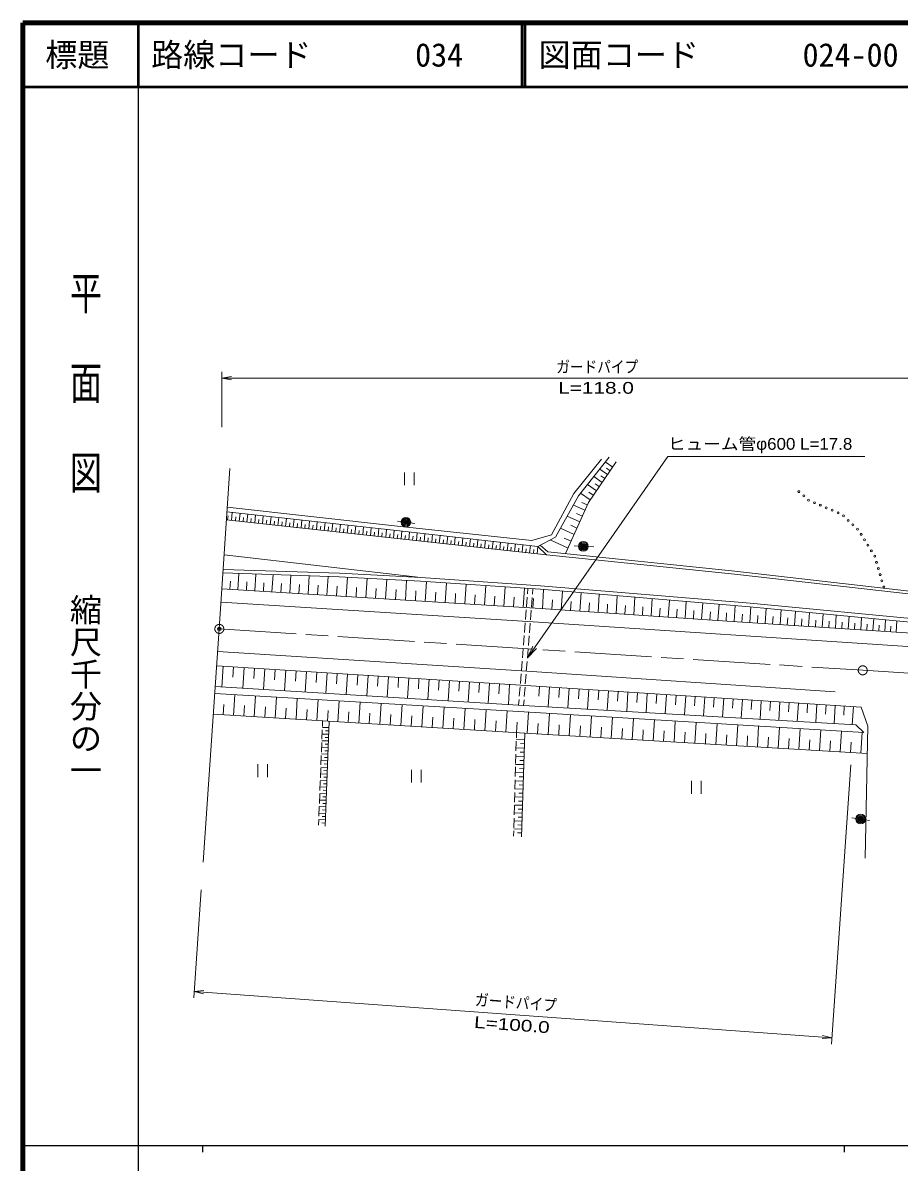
# Model space of a CAD drawing. Units: millimetres, scale not verified. Extents: x 40000 to 680000, y 20000 to 380000.
# Drawn here: x 40000 to 176579, y 202409 to 380000 of the extents above; entities that cross this region are included whole.
import ezdxf
from ezdxf.enums import TextEntityAlignment as Align

# ---------------------------------------------------------------- set-up
doc = ezdxf.new("R2010")
doc.units = ezdxf.units.MM
doc.header["$LTSCALE"] = 1000
doc.header["$PDMODE"] = 32
doc.header["$PDSIZE"] = 500
doc.linetypes.add('CHAIN', pattern=[18.5, 12, -1.5, 3.5, -1.5])
for name, color, linetype, lineweight in [('M-BMK', 2, 'CHAIN', 13), ('M-BMK-OTRS', 5, 'Continuous', 13), ('M-STR-HTXT', 7, 'Continuous', 13), ('M-TTL', 2, 'Continuous', 140), ('M-TTL-BAND', 7, 'Continuous', 25), ('M-TTL-LINE', 7, 'Continuous', 50), ('M-WORK', 1, 'Continuous', 13)]:
    doc.layers.add(name, color=color, linetype=linetype, lineweight=lineweight)
doc.layers.add('M-OTRS', color=6, linetype='Continuous')
doc.layers.add('M-TTL-TXT', color=7, linetype='Continuous')
doc.styles.add('@ＭＳ ゴシック', font='')
doc.styles.add('ＭＳ ゴシック', font='')
doc.styles.add('ＭＳ Ｐゴシック', font='')
doc.styles.get('@ＭＳ ゴシック').set_extended_font_data('@MS Gothic')
doc.styles.get('ＭＳ ゴシック').set_extended_font_data('MS Gothic')
doc.styles.get('ＭＳ Ｐゴシック').set_extended_font_data('MS PGothic')

# ---------------------------------------------------------------- blocks, each defined once
blk = doc.blocks.new('open_arrow')
at = {"color": 0, "linetype": 'Continuous', "lineweight": -2}
blk.add_lwpolyline([(7.5, 1.25), (0, 0), (7.5, -1.25)], dxfattribs=at)

msp = doc.modelspace()

# ---------------------------------------------------------------- linework, layer by layer
at = {"layer": 'M-BMK'}
msp.add_line((70628, 285530), (170898, 279076), dxfattribs=at)
msp.add_lwpolyline([(170898, 279076), (256607, 273648), (270664, 272760)], dxfattribs=at)
for centre in [(70628, 285530), (170898, 279076)]:
    msp.add_circle(centre, 700, dxfattribs=at)
at = {"layer": 'M-BMK-OTRS'}
for p, q in [((70628, 285530), (72260, 310532)), ((68104, 249179), (70628, 285530))]:
    msp.add_line(p, q, dxfattribs=at)
at = {"layer": 'M-OTRS'}
msp.add_point((70628, 285530), dxfattribs=at)
at = {"layer": 'M-STR-HTXT'}
for p, q in [((71037, 316991), (71037, 325608)), ((71037, 324608), (187987, 324608)), ((169039, 264321), (166018, 220822)), ((67803, 244849), (66635, 228019)), ((66704, 229017), (166088, 221819))]:
    msp.add_line(p, q, dxfattribs=at)
msp.add_lwpolyline([(118633, 281010), (140535, 312404), (171200, 312404)], dxfattribs=at)
at = {"layer": 'M-TTL'}
for p, q in [((40000, 380000), (40000, 20000)), ((680000, 380000), (40000, 380000))]:
    msp.add_line(p, q, dxfattribs=at)
at = {"layer": 'M-TTL-BAND'}
for p, q in [((58000, 370000), (58000, 20000)), ((40000, 205000), (579000, 205000)), ((68000, 205000), (68000, 204000)), ((168000, 205000), (168000, 204000))]:
    msp.add_line(p, q, dxfattribs=at)
at = {"layer": 'M-TTL-LINE'}
for p, q in [((58000, 380000), (58000, 370000)), ((117750, 380000), (117750, 370000)), ((118250, 380000), (118250, 370000)), ((40000, 370000), (680000, 370000))]:
    msp.add_line(p, q, dxfattribs=at)
at = {"layer": 'M-WORK'}
for p, q in [((131925, 310759), (130772, 311550)), ((99466, 309920), (99466, 307920)), ((100966, 307920), (100966, 309920)), ((130288, 308373), (128972, 309277)), ((131134, 309605), (129902, 310451)), ((130711, 308989), (130095, 309412)), ((131530, 310182), (130953, 310578)), ((129385, 307056), (127978, 308022)), ((129837, 307715), (129178, 308167)), ((128419, 305649), (126916, 306681)), ((128902, 306353), (128198, 306836)), ((127600, 304027), (125798, 304829)), ((127971, 304860), (127138, 305231)), ((71739, 302551), (121621, 297074)), ((71918, 302532), (71985, 303135)), ((72522, 302465), (72654, 303672)), ((73125, 302399), (73191, 303002)), ((73728, 302333), (73861, 303539)), ((74331, 302267), (74397, 302870)), ((74934, 302201), (75067, 303407)), ((75537, 302134), (75603, 302737)), ((76140, 302068), (76272, 303274)), ((76742, 302002), (76808, 302605)), ((77345, 301936), (77477, 303141)), ((77947, 301870), (78013, 302472)), ((78549, 301804), (78682, 303008)), ((79151, 301737), (79217, 302340)), ((79753, 301671), (79886, 302875)), ((80355, 301605), (80421, 302207)), ((80957, 301539), (81089, 302743)), ((81559, 301473), (81625, 302075)), ((82160, 301407), (82292, 302610)), ((82762, 301341), (82828, 301942)), ((83363, 301275), (83495, 302478)), ((84565, 301143), (84697, 302345)), ((85767, 301011), (85899, 302213)), ((86968, 300879), (87100, 302080)), ((88169, 300747), (88301, 301948)), ((126798, 302225), (124839, 303097)), ((127199, 303126), (126298, 303527)), ((83964, 301209), (84030, 301810)), ((85166, 301077), (85232, 301678)), ((86368, 300945), (86434, 301546)), ((87569, 300813), (87635, 301414)), ((88769, 300681), (88835, 301282)), ((89370, 300615), (89501, 301816)), ((89970, 300550), (90035, 301150)), ((90570, 300484), (90701, 301684)), ((91169, 300418), (91235, 301018)), ((91769, 300352), (91901, 301551)), ((92369, 300286), (92434, 300886)), ((92968, 300220), (93100, 301419)), ((93567, 300154), (93633, 300754)), ((94167, 300089), (94298, 301287)), ((94766, 300023), (94831, 300622)), ((95365, 299957), (95496, 301155)), ((95964, 299891), (96029, 300490)), ((96562, 299826), (96694, 301023)), ((97161, 299760), (97227, 300358)), ((97760, 299694), (97891, 300891)), ((98358, 299628), (98423, 300227)), ((98956, 299563), (99087, 300759)), ((100150, 299432), (100281, 300626)), ((101342, 299301), (101473, 300493)), ((102532, 299170), (102663, 300360)), ((103720, 299040), (103850, 300228)), ((125926, 300266), (123797, 301214)), ((126362, 301246), (125383, 301682)), ((99553, 299497), (99618, 300094)), ((100746, 299366), (100811, 299962)), ((101937, 299235), (102002, 299830)), ((103126, 299105), (103191, 299699)), ((104313, 298974), (104378, 299567)), ((104906, 298909), (105036, 300095)), ((105498, 298844), (105563, 299436)), ((106090, 298779), (106220, 299963)), ((106680, 298715), (106745, 299305)), ((107271, 298650), (107401, 299831)), ((107861, 298585), (107926, 299175)), ((108451, 298520), (108580, 299700)), ((109040, 298455), (109104, 299044)), ((109628, 298391), (109758, 299568)), ((110216, 298326), (110281, 298914)), ((110804, 298262), (110933, 299437)), ((111391, 298197), (111455, 298784)), ((111977, 298133), (112106, 299306)), ((112563, 298069), (112627, 298654)), ((113149, 298004), (113277, 299176)), ((113733, 297940), (113798, 298525)), ((114318, 297876), (114447, 299045)), ((114902, 297812), (114966, 298395)), ((115485, 297748), (115614, 298915)), ((116651, 297620), (116779, 298785)), ((117820, 297491), (117948, 298654)), ((118987, 297363), (119115, 298524)), ((120153, 297235), (120277, 298369)), ((124978, 298137), (122168, 299388)), ((125452, 299202), (124387, 299676)), ((71382, 297076), (102012, 293537)), ((116068, 297684), (116132, 298266)), ((117235, 297555), (117300, 298140)), ((118404, 297427), (118468, 298011)), ((119570, 297299), (119634, 297882)), ((73534, 291635), (73692, 294164)), ((76141, 291472), (76304, 294080)), ((78830, 291304), (78998, 293992)), ((81601, 291131), (81774, 293903)), ((84458, 290953), (84637, 293810)), ((87404, 290769), (87588, 293714)), ((90413, 290581), (90601, 293590)), ((93452, 290391), (93642, 293429)), ((96520, 290199), (96711, 293267)), ((99617, 290006), (99811, 293103)), ((72269, 291714), (72348, 292979)), ((74838, 291554), (74919, 292857)), ((77486, 291388), (77569, 292732)), ((80215, 291218), (80302, 292603)), ((83030, 291042), (83119, 292470)), ((85931, 290861), (86023, 292333)), ((88909, 290675), (89003, 292179)), ((91933, 290486), (92027, 292005)), ((94986, 290295), (95082, 291829)), ((98068, 290102), (98165, 291651)), ((101173, 289908), (101270, 291464)), ((102729, 289811), (102923, 292923)), ((104275, 289715), (104371, 291261)), ((105821, 289618), (106014, 292710)), ((108892, 289426), (109084, 292498)), ((111944, 289236), (112134, 292287)), ((114975, 289046), (115165, 292078)), ((117987, 288858), (118175, 291870)), ((118654, 290972), (118723, 291832)), ((119426, 290922), (119495, 291779)), ((120973, 288670), (121172, 291656)), ((123911, 288475), (124107, 291413)), ((107356, 289522), (107452, 291058)), ((110418, 289331), (110513, 290857)), ((113459, 289141), (113554, 290657)), ((116481, 288952), (116575, 290458)), ((118494, 288978), (118614, 290474)), ((119267, 288928), (119387, 290423)), ((119480, 288765), (119574, 290258)), ((122442, 288573), (122540, 290042)), ((125357, 288379), (125453, 289824)), ((126802, 288283), (126995, 291174)), ((128225, 288188), (128320, 289610)), ((129648, 288093), (129837, 290938)), ((132448, 287907), (132634, 290707)), ((135203, 287724), (135386, 290479)), ((137914, 287543), (138095, 290255)), ((140583, 287366), (140760, 290034)), ((143209, 287191), (143383, 289817)), ((145793, 287019), (145965, 289603)), ((118334, 286985), (118454, 288480)), ((119107, 286935), (119227, 288430)), ((131048, 288000), (131141, 289400)), ((133825, 287815), (133917, 289193)), ((136559, 287633), (136649, 288989)), ((139249, 287454), (139337, 288788)), ((141896, 287278), (141983, 288591)), ((144501, 287105), (144587, 288397)), ((147064, 286934), (147149, 288206)), ((148336, 286850), (148505, 289393)), ((149587, 286766), (149670, 288018)), ((150838, 286683), (151003, 289186)), ((152068, 286602), (152149, 287832)), ((153298, 286521), (153460, 288980)), ((155687, 286363), (155844, 288752)), ((158007, 286210), (158160, 288530)), ((160260, 286061), (160409, 288314)), ((162449, 285916), (162593, 288105)), ((164574, 285776), (164715, 287902)), ((166639, 285640), (166775, 287704)), ((118175, 284991), (118295, 286486)), ((118948, 284941), (119067, 286436)), ((154492, 286442), (154571, 287636)), ((156847, 286286), (156923, 287446)), ((159133, 286135), (159208, 287262)), ((161354, 285989), (161427, 287083)), ((163512, 285846), (163582, 286909)), ((165607, 285708), (165675, 286740)), ((167642, 285573), (167708, 286576)), ((168644, 285507), (168777, 287512)), ((169618, 285443), (169682, 286417)), ((170592, 285379), (170720, 287326)), ((171538, 285316), (171600, 286262)), ((172483, 285254), (172608, 287145)), ((173402, 285193), (173463, 286112)), ((174320, 285132), (174442, 286969)), ((175213, 285073), (175272, 285966)), ((176105, 285014), (176223, 286799)), ((118015, 282997), (118135, 284493)), ((118788, 282947), (118908, 284443)), ((117856, 281004), (117975, 282499)), ((118628, 280954), (118748, 282449)), ((71228, 279724), (71020, 276467)), ((72856, 279620), (72752, 277991)), ((74485, 279516), (74278, 276269)), ((76108, 279412), (76005, 277789)), ((77732, 279308), (77525, 276072)), ((79350, 279205), (79246, 277587)), ((80968, 279102), (80762, 275876)), ((82580, 278999), (82477, 277386)), ((84193, 278896), (83988, 275681)), ((117696, 279010), (117816, 280505)), ((118469, 278960), (118589, 280455)), ((85800, 278793), (85698, 277185)), ((87408, 278690), (87203, 275486)), ((89010, 278588), (88907, 276986)), ((90612, 278485), (90408, 275292)), ((92209, 278383), (92107, 276787)), ((93805, 278281), (93602, 275098)), ((95397, 278180), (95295, 276588)), ((96989, 278078), (96786, 274905)), ((98575, 277977), (98473, 276390)), ((100161, 277875), (99959, 274713)), ((101742, 277774), (101641, 276193)), ((103323, 277673), (103122, 274521)), ((104899, 277572), (104798, 275997)), ((106475, 277472), (106274, 274330)), ((108046, 277371), (107945, 275801)), ((109616, 277271), (109416, 274140)), ((111182, 277171), (111082, 275605)), ((112747, 277071), (112548, 273950)), ((117536, 277017), (117656, 278512)), ((118309, 276966), (118429, 278462)), ((72831, 272053), (73030, 275295)), ((114308, 276971), (114208, 275411)), ((115868, 276872), (115669, 273761)), ((117377, 275023), (117496, 276518)), ((118150, 274973), (118269, 276468)), ((120528, 276572), (120428, 275023)), ((122077, 276473), (121878, 273391)), ((123618, 276373), (123518, 274832)), ((125159, 276274), (124961, 273208)), ((126691, 276175), (126592, 274642)), ((128224, 276076), (128027, 273027)), ((129748, 275978), (129650, 274453)), ((131273, 275879), (131077, 272847)), ((132789, 275782), (132691, 274265)), ((134305, 275684), (134111, 272668)), ((135813, 275586), (135716, 274078)), ((137321, 275489), (137128, 272489)), ((138821, 275392), (138724, 273893)), ((140321, 275296), (140129, 272312)), ((71210, 272152), (71309, 273773)), ((74454, 271954), (74554, 273577)), ((76077, 271854), (76276, 275100)), ((79327, 271656), (79525, 274905)), ((82580, 271457), (82778, 274710)), ((85836, 271258), (86035, 274514)), ((89096, 271058), (89295, 274318)), ((92359, 270859), (92558, 274122)), ((95626, 270659), (95825, 273926)), ((98896, 270459), (99096, 273729)), ((102169, 270259), (102370, 273532)), ((117268, 273664), (117337, 274525)), ((118041, 273617), (118110, 274474)), ((141813, 275199), (141717, 273708)), ((143305, 275103), (143113, 272136)), ((144789, 275008), (144693, 273524)), ((146273, 274912), (146082, 271960)), ((147748, 274817), (147653, 273341)), ((149224, 274721), (149035, 271786)), ((150692, 274627), (150598, 273159)), ((152160, 274532), (151972, 271612)), ((153620, 274438), (153526, 272978)), ((155080, 274344), (154893, 271439)), ((156532, 274250), (156439, 272798)), ((157985, 274156), (157798, 271268)), ((159429, 274063), (159336, 272619)), ((160873, 273970), (160688, 271097)), ((162310, 273877), (162217, 272441)), ((163746, 273785), (163562, 270927)), ((165175, 273693), (165083, 272264)), ((166604, 273600), (166421, 270758)), ((168025, 273509), (167934, 272088)), ((77702, 271755), (77801, 273380)), ((80953, 271556), (81053, 273183)), ((84208, 271357), (84307, 272985)), ((87466, 271158), (87565, 272788)), ((90727, 270958), (90827, 272590)), ((93992, 270759), (94092, 272392)), ((97261, 270559), (97361, 272194)), ((100533, 270359), (100633, 271996)), ((103808, 270158), (103908, 271797)), ((105447, 270058), (105647, 273335)), ((108727, 269858), (108928, 273138)), ((112011, 269657), (112212, 272941)), ((115299, 269456), (115500, 272743)), ((118589, 269255), (118784, 272545)), ((121875, 269060), (122070, 272346)), ((125156, 268865), (125351, 272147)), ((128433, 268671), (128627, 271948)), ((131705, 268477), (131899, 271749)), ((169447, 273417), (169264, 270590)), ((87724, 270140), (86687, 270183)), ((86692, 270318), (86727, 271203)), ((87101, 254808), (87765, 271140)), ((107087, 269958), (107187, 271598)), ((110369, 269757), (110470, 271399)), ((113655, 269556), (113756, 271200)), ((116944, 269355), (117045, 271000)), ((120232, 269157), (120330, 270800)), ((123516, 268963), (123613, 270603)), ((126795, 268768), (126892, 270406)), ((130069, 268574), (130166, 270210)), ((133339, 268380), (133436, 270014)), ((134973, 268283), (135167, 271550)), ((138236, 268089), (138429, 271352)), ((141494, 267896), (141687, 271154)), ((144748, 267703), (144941, 270957)), ((147997, 267510), (148190, 270759)), ((151242, 267317), (151434, 270562)), ((154482, 267125), (154674, 270365)), ((157718, 266933), (157910, 270169)), ((160949, 266741), (161141, 269973)), ((86614, 268319), (86673, 269818)), ((87682, 269103), (86646, 269145)), ((87661, 268585), (87143, 268606)), ((87703, 269622), (87185, 269643)), ((118217, 268276), (116908, 268320)), ((116914, 268527), (116937, 269355)), ((117698, 253121), (118251, 269275)), ((136604, 268186), (136701, 269818)), ((139865, 267993), (139961, 269622)), ((143121, 267799), (143217, 269426)), ((146373, 267606), (146469, 269231)), ((149620, 267414), (149716, 269036)), ((152862, 267221), (152958, 268841)), ((156100, 267029), (156196, 268647)), ((159333, 266837), (159429, 268453)), ((162562, 266646), (162658, 268259)), ((164176, 266550), (164367, 269777)), ((167398, 266359), (167589, 269581)), ((170615, 266168), (170806, 269386)), ((86536, 266321), (86595, 267820)), ((87598, 267033), (86566, 267075)), ((87640, 268067), (86606, 268109)), ((87577, 266517), (87061, 266538)), ((87619, 267550), (87102, 267571)), ((116859, 266527), (116900, 268027)), ((118172, 266967), (116872, 267011)), ((118195, 267621), (117540, 267644)), ((165787, 266454), (165882, 268065)), ((169007, 266263), (169102, 267872)), ((86458, 264323), (86517, 265821)), ((87514, 264970), (86485, 265012)), ((87556, 266001), (86526, 266043)), ((87535, 265485), (87020, 265506)), ((116803, 264528), (116845, 266028)), ((118128, 265666), (116836, 265711)), ((118106, 265020), (117460, 265043)), ((118150, 266317), (117500, 266339)), ((76636, 264426), (76636, 262426)), ((78136, 262426), (78136, 264426)), ((86381, 262324), (86439, 263823)), ((87431, 262914), (86405, 262956)), ((87472, 263941), (86445, 263983)), ((87452, 263428), (86938, 263448)), ((87493, 264456), (86979, 264477)), ((100601, 263589), (100601, 261589)), ((102101, 261589), (102101, 263589)), ((116748, 262529), (116789, 264028)), ((118040, 263091), (116765, 263135)), ((118084, 264375), (116800, 264419)), ((118062, 263733), (117420, 263755)), ((86303, 260326), (86361, 261824)), ((87389, 261888), (86365, 261930)), ((87368, 261376), (86856, 261397)), ((87410, 262401), (86897, 262422)), ((116693, 260530), (116734, 262029)), ((117996, 261816), (116729, 261860)), ((117974, 261183), (117341, 261205)), ((118018, 262454), (117380, 262476)), ((144193, 261839), (144193, 259839)), ((145693, 259839), (145693, 261839)), ((86225, 258327), (86283, 259826)), ((87306, 259842), (86285, 259884)), ((87347, 260864), (86325, 260906)), ((87285, 259332), (86775, 259353)), ((87327, 260353), (86816, 260374)), ((116637, 258531), (116679, 260030)), ((117909, 259292), (116659, 259335)), ((117952, 260550), (116694, 260593)), ((117931, 259921), (117302, 259942)), ((86147, 256329), (86205, 257827)), ((87223, 257803), (86206, 257844)), ((87264, 258822), (86246, 258863)), ((87244, 258312), (86734, 258333)), ((116582, 256531), (116623, 258031)), ((117866, 258042), (116625, 258084)), ((117888, 258667), (117263, 258688)), ((86093, 254944), (86127, 255829)), ((87140, 255770), (86127, 255811)), ((87182, 256785), (86166, 256827)), ((87161, 256278), (86653, 256298)), ((87202, 257294), (86694, 257315)), ((116526, 254532), (116568, 256031)), ((117824, 256800), (116590, 256842)), ((117803, 256183), (117186, 256205)), ((117845, 257421), (117224, 257442)), ((87120, 255263), (86613, 255283)), ((116490, 253203), (116513, 254032)), ((117740, 254341), (116522, 254383)), ((117782, 255567), (116556, 255609)), ((117761, 254954), (117148, 254975)), ((117719, 253733), (117110, 253753))]:
    msp.add_line(p, q, dxfattribs=at)
for points in [[(71818, 303764), (98722, 300800), (120247, 298398), (123032, 299834), (126609, 306294), (131376, 312312)], [(71868, 304529), (98856, 301490), (119327, 299295), (122391, 300179), (125897, 306611), (130176, 311995)], [(132491, 311583), (128143, 305247), (124592, 297269)], [(98392, 302338), (99702, 302160), (101117, 301958)], [(120247, 298398), (121621, 297074), (150913, 294044), (184883, 290232), (202187, 288305)], [(120647, 298604), (121832, 297555), (150967, 294541), (184983, 290641), (202347, 288607)], [(125931, 298458), (127363, 298392), (128967, 298307)], [(71215, 294245), (89315, 293658), (101979, 292988), (120650, 291699), (153316, 288994), (181544, 286289), (189723, 284115), (223930, 281778), (251912, 280191), (268788, 279169), (277437, 278627)], [(71233, 294794), (89339, 294208), (102012, 293537), (120692, 292248), (153365, 289542), (181642, 286832), (189814, 284660), (223964, 282327), (251944, 280740), (268821, 279718), (277472, 279175)], [(71037, 291791), (120678, 288690), (150549, 286702), (189723, 284115)], [(70902, 289717), (120357, 286568), (178719, 282738)], [(166619, 275743), (118573, 278930), (70382, 281985)], [(171252, 249817), (171708, 270357), (170632, 273341), (118410, 276709), (70230, 279788)], [(69931, 275482), (118142, 272584), (171053, 269371)], [(171053, 269371), (169811, 270558), (118041, 273617), (70003, 276528)], [(69706, 272244), (118251, 269275), (171614, 266109)], [(169181, 256087), (170573, 255899), (171926, 255693)]]:
    msp.add_lwpolyline(points, dxfattribs=at)
for centre, radius in [((160948, 306921), 150), ((161704, 306266), 150), ((162459, 305611), 150), ((163369, 305201), 150), ((164288, 304808), 150), ((165208, 304415), 150), ((166127, 304021), 150), ((167046, 303628), 150), ((99702, 302160), 750), ((99702, 302160), 600), ((99702, 302160), 450), ((99702, 302160), 300), ((99702, 302160), 150), ((99702, 302160), 20), ((167902, 303137), 150), ((168628, 302450), 150), ((169354, 301762), 150), ((170080, 301075), 150), ((170662, 300270), 150), ((127363, 298392), 750), ((127363, 298392), 600), ((127363, 298392), 450), ((127363, 298392), 300), ((127363, 298392), 150), ((127363, 298392), 20), ((171186, 299418), 150), ((171710, 298566), 150), ((172233, 297714), 150), ((172757, 296862), 150), ((173045, 295906), 150), ((173325, 294946), 150), ((173606, 293986), 150), ((173886, 293026), 150), ((174167, 292066), 150), ((170573, 255899), 750), ((170573, 255899), 600), ((170573, 255899), 450), ((170573, 255899), 300), ((170573, 255899), 150), ((170573, 255899), 20)]:
    msp.add_circle(centre, radius, dxfattribs=at)
for p in [(99702, 302160), (127363, 298392), (170573, 255899)]:
    msp.add_point(p, dxfattribs=at)

# ---------------------------------------------------------------- block references
at = {"layer": 'M-STR-HTXT', "xscale": 200, "yscale": 200}
msp.add_blockref('open_arrow', (71037, 324608), dxfattribs=at)
at = {"layer": 'M-STR-HTXT'}
for p, xscale, yscale, rotation in [((118633, 281010), 267, 267, 55.1), ((66704, 229017), 200, 200, 355.9), ((166088, 221819), 200, 200, 175.9)]:
    msp.add_blockref('open_arrow', p, dxfattribs=dict(at, xscale=xscale, yscale=yscale, rotation=rotation))

# ---------------------------------------------------------------- texts
at = {"layer": 'M-STR-HTXT', "style": 'ＭＳ Ｐゴシック'}
for s, width, p in [('ガードパイプ', 0.85, (129515, 324909)), ('L=118.0', 1.35, (129336, 321633))]:
    msp.add_text(s, height=1833, dxfattribs=dict(at, width=width)).set_placement(p, align=Align.BOTTOM_CENTER)
at = {"layer": 'M-STR-HTXT', "style": 'ＭＳ Ｐゴシック', "width": 1.1}
msp.add_text('ヒューム管φ600 L=17.8', height=1833, dxfattribs=at).set_placement((140535, 312904), align=Align.BOTTOM_LEFT)
at = {"layer": 'M-STR-HTXT', "style": 'ＭＳ Ｐゴシック'}
for s, width, p in [('ガードパイプ', 0.85, (116736, 225845)), ('L=100.0', 1.35, (116119, 222380))]:
    msp.add_text(s, height=1833, rotation=355.858, dxfattribs=dict(at, width=width)).set_placement(p, align=Align.BOTTOM_CENTER)
at = {"layer": 'M-TTL-BAND', "style": '@ＭＳ ゴシック', "width": 1.4}
msp.add_text('平  面  図', height=3666, rotation=270, dxfattribs=at).set_placement((49777, 306475), align=Align.MIDDLE_RIGHT)
at = {"layer": 'M-TTL-BAND', "style": '@ＭＳ ゴシック'}
msp.add_text('縮尺千分の一', height=3666, rotation=270, dxfattribs=at).set_placement((49777, 261030), align=Align.MIDDLE_RIGHT)
at = {"layer": 'M-TTL-TXT', "style": 'ＭＳ ゴシック'}
msp.add_text('標題', height=3666, dxfattribs=at).set_placement((48500, 375000), align=Align.MIDDLE_CENTER)
for s, p in [('路線コード', (60000, 375000)), ('034', (101142, 375000)), ('図面コード', (120380, 375000)), ('024-00', (161521, 375000))]:
    msp.add_text(s, height=3666, dxfattribs=at).set_placement(p, align=Align.MIDDLE_LEFT)

doc.saveas('drawing.dxf')
